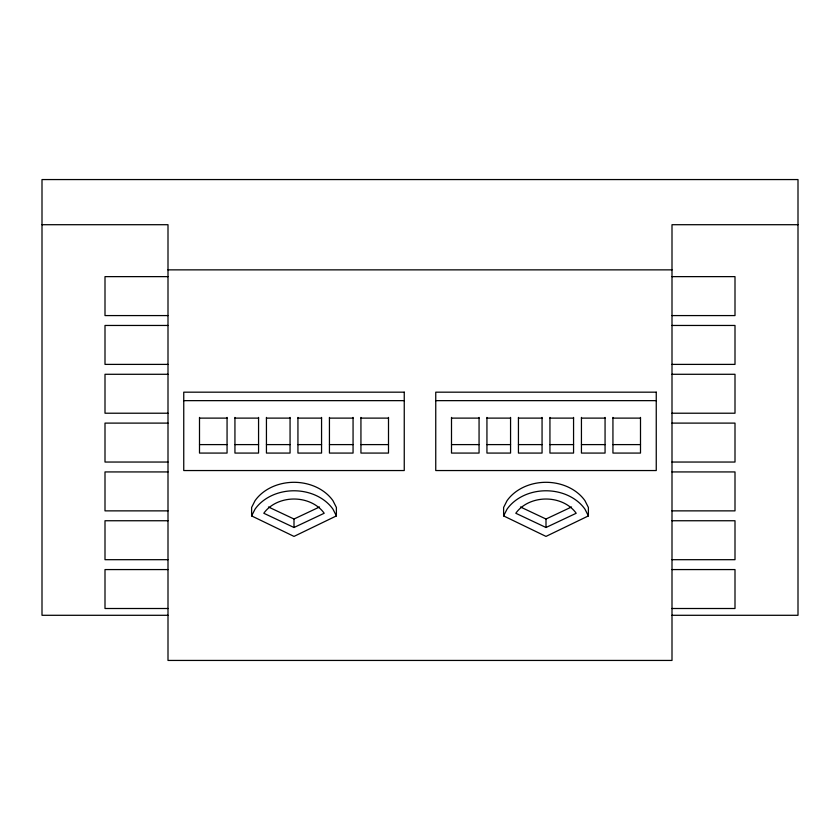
<?xml version="1.0" encoding="UTF-8"?>
<svg xmlns="http://www.w3.org/2000/svg" width="840" height="840" viewBox="0 0 840 840"><rect width="100%" height="100%" fill="white"/><g stroke="black" fill="none" stroke-linecap="round" stroke-linejoin="round"><path stroke-width="1.26" d="M251.612 515.918L255.055 509.135A44.971 36.718 0 0 1 332.945 509.135L336.389 515.918L294 536.403L251.612 515.918L251.612 507.455L255.055 500.661A44.971 36.718 0 0 1 332.945 500.661L336.389 507.455L336.389 515.918M503.612 515.918L507.056 509.135A44.971 36.718 0 0 1 584.945 509.135L588.389 515.918L546 536.403L503.612 515.918L503.612 507.455L507.056 500.661A44.971 36.718 0 0 1 584.945 500.661L588.389 507.455L588.389 515.918M268.443 506.982L294 519.026L319.557 506.982M294 527.499L324.198 513.261A34.87 28.476 0 0 0 263.802 513.261L294 527.499L294 519.026M520.443 506.982L546 519.026L571.557 506.982M546 527.499L576.198 513.261A34.87 28.476 0 0 0 515.802 513.261L546 527.499L546 519.026M42 224.71L168 224.71L168 660.44L672 660.44L672 224.71L798 224.71M168 269.861L672 269.861M168 276.633L105 276.633L105 315.578L168 315.578M672 276.633L735 276.633L735 315.578L672 315.578M168 325.458L105 325.458L105 364.392L168 364.392M672 325.458L735 325.458L735 364.392L672 364.392M168 374.283L105 374.283L105 413.217L168 413.217M672 374.283L735 374.283L735 413.217L672 413.217M183.75 400.649L404.25 400.649M435.75 400.649L656.25 400.649M199.5 418.12L227.062 418.12M234.938 418.12L258.562 418.12M266.438 418.12L290.062 418.12M297.938 418.12L321.562 418.12M329.438 418.12L353.062 418.12M360.938 418.12L388.5 418.12M451.5 418.12L479.062 418.12M486.938 418.12L510.562 418.12M518.438 418.12L542.062 418.12M549.938 418.12L573.562 418.12M581.438 418.12L605.062 418.12M612.938 418.12L640.5 418.12M168 423.108L105 423.108L105 462.042L168 462.042M672 423.108L735 423.108L735 462.042L672 462.042M199.5 444.602L227.062 444.602M234.938 444.602L258.562 444.602M266.438 444.602L290.062 444.602M297.938 444.602L321.562 444.602M329.438 444.602L353.062 444.602M360.938 444.602L388.5 444.602M451.5 444.602L479.062 444.602M486.938 444.602L510.562 444.602M518.438 444.602L542.062 444.602M549.938 444.602L573.562 444.602M581.438 444.602L605.062 444.602M612.938 444.602L640.5 444.602M168 471.933L105 471.933L105 510.867L168 510.867M672 471.933L735 471.933L735 510.867L672 510.867M168 520.748L105 520.748L105 559.692L168 559.692M672 520.748L735 520.748L735 559.692L672 559.692M168 569.573L105 569.573L105 608.506L168 608.506M672 569.573L735 569.573L735 608.506L672 608.506M168 615.29L42 615.29L42 179.56L798 179.56L798 615.29L672 615.29M640.5 417.417L640.5 453.075L612.938 453.075L612.938 417.417M605.062 417.417L605.062 453.075L581.438 453.075L581.438 417.417M573.562 417.417L573.562 453.075L549.938 453.075L549.938 417.417M542.062 417.417L542.062 453.075L518.438 453.075L518.438 417.417M510.562 417.417L510.562 453.075L486.938 453.075L486.938 417.417M479.062 417.417L479.062 453.075L451.5 453.075L451.5 417.417M388.5 417.417L388.5 453.075L360.938 453.075L360.938 417.417M353.062 417.417L353.062 453.075L329.438 453.075L329.438 417.417M321.562 417.417L321.562 453.075L297.938 453.075L297.938 417.417M290.062 417.417L290.062 453.075L266.438 453.075L266.438 417.417M258.562 417.417L258.562 453.075L234.938 453.075L234.938 417.417M227.062 417.417L227.062 453.075L199.5 453.075L199.5 417.417M404.25 392.175L183.75 392.175L183.75 470.547L404.25 470.547L404.25 392.175M656.25 392.175L435.75 392.175L435.75 470.547L656.25 470.547L656.25 392.175"/></g></svg>
